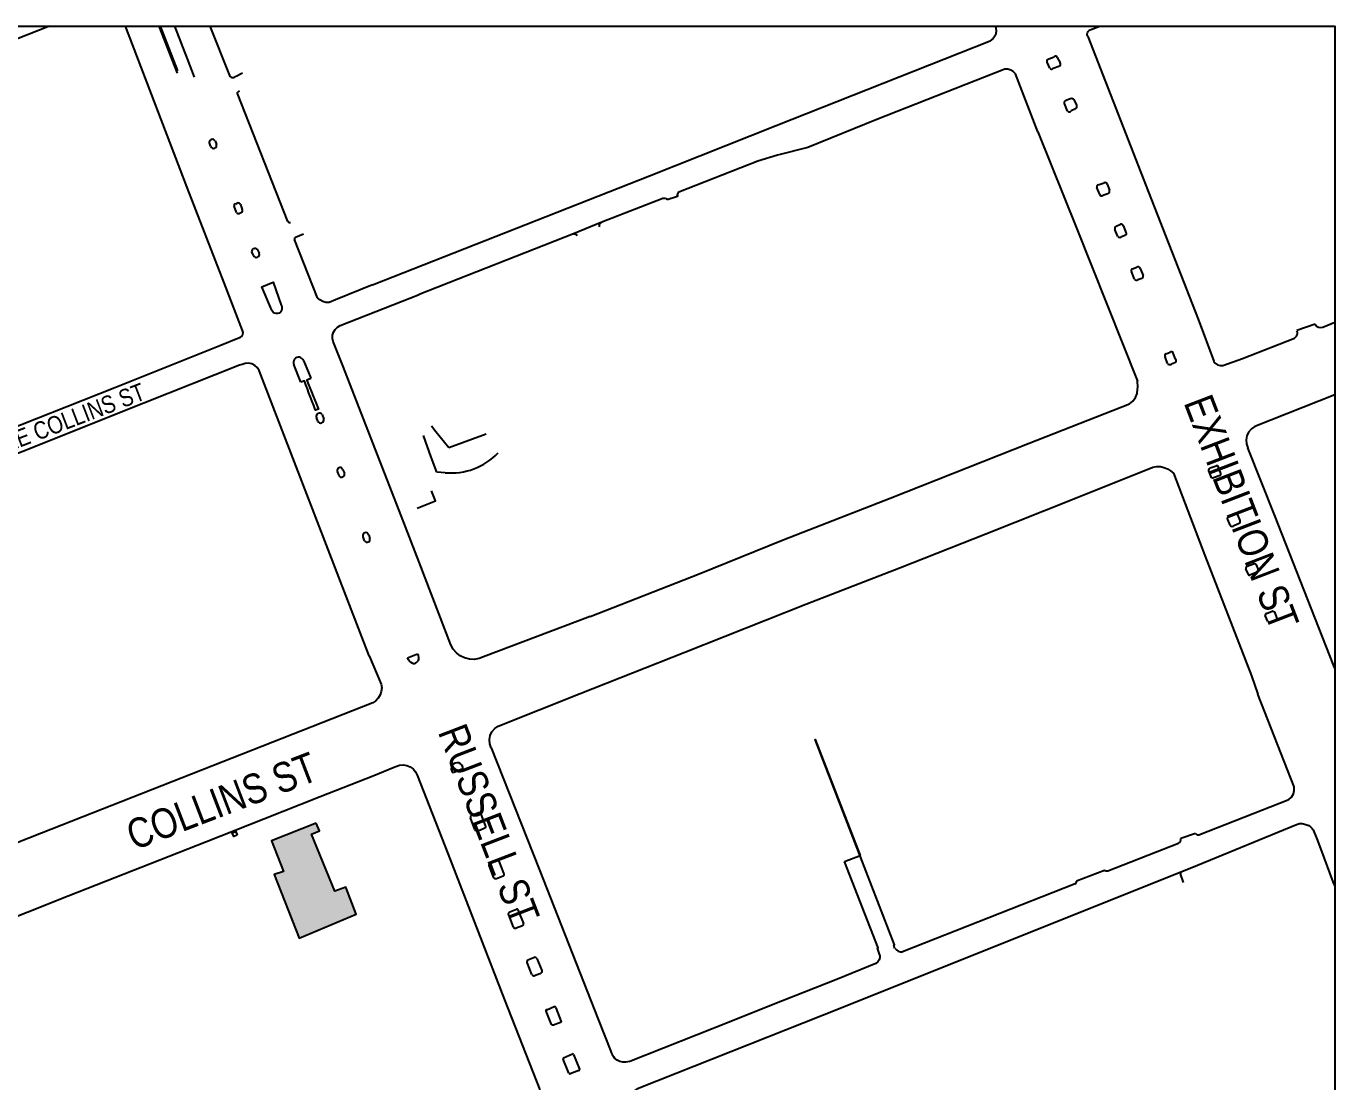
# Model space of a CAD drawing. Header units: millimetres. Extents: x -729344 to 300382, y -40316 to 483387.
# Drawn here: x -491085 to -118099, y 182715 to 483387 of the extents above; entities that cross this region are included whole.
import ezdxf
from ezdxf.enums import TextEntityAlignment as Align

# ---------------------------------------------------------------- set-up
doc = ezdxf.new("R2010")
doc.units = ezdxf.units.MM
doc.layers.add('04-KEYPLAN', color=7, linetype='Continuous')
doc.styles.add('IMS', font='ARIALN.TTF')

# ---------------------------------------------------------------- blocks, each defined once
blk = doc.blocks.new('A$C005F7801')
h = blk.add_hatch(color=10)
h.dxf.hatch_style = 1
h.paths.add_polyline_path([(320915, 292642), (308140, 287607), (311609, 278922), (308964, 278039), (316093, 259949), (332347, 266723), (329326, 274471), (326237, 273256), (319550, 289519), (321901, 290456)])
blk.add_line((605660, 434759, 18560), (600434, 432952, 18479))
blk.add_lwpolyline([(0, 519662), (611245, 519662), (611245, 0), (0, 0)], close=True)
for points, elevation in [([(423940, 471119), (420980, 470239)], 14960), ([(571580, 289719), (567340, 288279)], 12240), ([(471530, 281779), (475921, 283462)], 10900), ([(545580, 279199), (537660, 276119)], 11600)]:
    blk.add_lwpolyline(points, dxfattribs=dict(elevation=elevation))
at = {"color": 10, "elevation": 10940}
blk.add_lwpolyline([(320915, 292642), (308140, 287607), (311609, 278922), (308964, 278039), (316093, 259949), (332347, 266723), (329326, 274471), (326237, 273256), (319550, 289519), (321901, 290456)], close=True, dxfattribs=at)
for points in [[(244896, 519662, 5661), (197780, 501199, 4160), (174580, 492079, 3600), (151420, 482919, 2880), (127580, 473439, 2240), (125740, 472679, 2240)], [(299900, 432959, 11640), (294660, 446559, 10840), (284140, 473679, 9160), (266526, 519662, 6886)], [(290622, 519662, 7489), (296230, 505629, 8150)], [(514660, 519199, 18080), (514759, 518120, 18039), (514492, 517069, 18002), (513889, 516168, 17975), (513020, 515519, 17960)], [(514480, 519662, 18066), (514660, 519199, 18080)], [(541540, 518599, 18720), (544270, 519662, 18782)], [(451980, 491399, 15720), (513020, 515519, 17920)], [(540830, 516679, 18700), (558130, 472379, 18400), (572330, 436179, 18050), (576730, 424279, 18050)], [(517180, 507439, 18080), (480700, 493039, 16840), (461060, 485119, 16080), (452420, 482879, 15800), (446820, 481199, 15640), (424300, 472399, 15000)], [(520220, 506119, 18040), (519606, 506721, 18094), (518864, 507157, 18120), (518039, 507401, 18115), (517180, 507439, 18080)], [(296230, 505629, 8150), (296419, 505366, 8144), (296682, 505176, 8144), (296991, 505077, 8150), (297315, 505080, 8163), (297621, 505184, 8180), (297880, 505379, 8200)], [(297880, 505379, 8200), (299880, 506379, 8300)], [(526580, 489599, 18040), (520220, 506119, 18040)], [(298480, 500479, 8350), (298530, 500729, 8321), (298656, 500951, 8302), (298846, 501124, 8295), (299080, 501229, 8300)], [(312830, 464079, 10500), (298480, 500479, 8350)], [(415940, 476999, 14560), (451980, 491399, 15720)], [(526580, 489579, 18000), (537680, 461929, 17950)], [(336980, 445959, 12360), (415940, 476999, 14520)], [(544230, 471679, 18650), (543430, 473729, 18650)], [(419740, 470559, 14840), (402300, 463799, 14320)], [(420980, 470239, 14880), (420721, 470459, 14886), (420409, 470592, 14881), (420071, 470626, 14865), (419740, 470559, 14840)], [(424300, 472399, 15000), (424105, 472251, 14983), (423954, 472059, 14969), (423858, 471833, 14960), (423823, 471591, 14955), (423850, 471347, 14955), (423940, 471119, 14960)], [(402300, 463799, 14320), (394220, 460479, 14080)], [(402300, 463799, 14320), (402064, 463678, 14337), (401862, 463506, 14350), (401706, 463291, 14360), (401604, 463046, 14365), (401561, 462784, 14365), (401580, 462519, 14360)], [(321300, 442319, 11880), (314780, 458879, 10800)], [(315060, 459599, 10800), (317300, 460519, 10840)], [(394220, 460479, 14120), (350300, 443199, 12960)], [(394220, 460479, 14080), (394527, 460510, 14151), (394834, 460449, 14197), (395113, 460300, 14214), (395340, 460079, 14200)], [(537680, 461929, 17950), (554980, 418579, 17650)], [(336980, 445959, 12360), (326380, 441719, 12080), (324580, 440919, 12000)], [(324580, 440919, 12000), (323655, 440953, 11958), (322766, 441210, 11922), (321965, 441675, 11896), (321300, 442319, 11880)], [(327740, 434439, 12440), (350300, 443199, 12920)], [(325780, 429839, 12320), (325582, 430731, 12337), (325610, 431644, 12350), (325861, 432522, 12360), (326320, 433311, 12365), (326960, 433964, 12365), (327740, 434439, 12360)], [(599740, 430839, 18440), (600080, 431052, 18456), (600352, 431348, 18470), (600535, 431705, 18480), (600617, 432098, 18485), (600591, 432499, 18485), (600460, 432879, 18480)], [(607780, 433959, 18560), (611245, 435345, 18622)], [(112020, 356439, 880), (132060, 364359, 2400), (142260, 368519, 3120), (157020, 374359, 4120), (170220, 379679, 5120), (184700, 385399, 5840), (193980, 389159, 6360), (227460, 402479, 8680), (263500, 416759, 10160), (293460, 428719, 11520), (299100, 430999, 11640)], [(359340, 343479, 13760), (350300, 366999, 13320), (345220, 380039, 13160), (328380, 423239, 12400), (325780, 429839, 12320)], [(584940, 424999, 18160), (599740, 430839, 18440)], [(299060, 423079, 11720), (271820, 412319, 10600), (237260, 398559, 9000), (212140, 388839, 7600), (144820, 362119, 3160), (132580, 357199, 2080), (132260, 357119, 2080)], [(299820, 423279, 11760), (299060, 423079, 11760)], [(304620, 421639, 11920), (304112, 422432, 11875), (303413, 423061, 11834), (302571, 423482, 11800), (301647, 423665, 11775), (300707, 423595, 11761), (299820, 423279, 11760)], [(336060, 340359, 13320), (305100, 420399, 11960), (304620, 421639, 11960)], [(579300, 423039, 18120), (584940, 424999, 18160)], [(552700, 412079, 17560), (553666, 412858, 17602), (554403, 413855, 17637), (554865, 415008, 17664), (555020, 416239, 17680)], [(611245, 414626, 18361), (588420, 405599, 17880)], [(398980, 351559, 14320), (430060, 363719, 14880), (454020, 373359, 15640), (484500, 385239, 16080), (524100, 400879, 16840), (552700, 412079, 17480)], [(588420, 405599, 17880), (587451, 404937, 17869), (586686, 404048, 17856), (586175, 402991, 17841), (585954, 401839, 17827), (586038, 400669, 17813), (586420, 399559, 17800)], [(611245, 336797, 14866), (610980, 337479, 14900), (594080, 380529, 16750), (586430, 399529, 17800)], [(396180, 329639, 14120), (425980, 341359, 14640), (460460, 355079, 15320), (487500, 365519, 15880), (511780, 375079, 16360), (536900, 384999, 16640), (559420, 394079, 17320)], [(559420, 394079, 17320), (560462, 394233, 17342), (561516, 394204, 17356), (562549, 393993, 17360), (563530, 393607, 17356), (564429, 393056, 17342), (565220, 392359, 17320)], [(565230, 392329, 17300), (574180, 368879, 16300), (587530, 334629, 14700), (589330, 329379, 14350)], [(398980, 351559, 14600), (368620, 340079, 13960)], [(368620, 340079, 13960), (367329, 339561, 13949), (365960, 339322, 13931), (364570, 339374, 13909), (363222, 339713, 13883), (361974, 340325, 13853), (360880, 341183, 13822), (359989, 342250, 13790), (359340, 343479, 13760)], [(336060, 340359, 13120), (339460, 332239, 13200)], [(339460, 332239, 13200), (339584, 331203, 13225), (339478, 330165, 13225), (339147, 329176, 13201), (338608, 328284, 13153), (337887, 327532, 13085), (337020, 326959, 13000)], [(372780, 320319, 13560), (396180, 329639, 14040)], [(599660, 302999, 13160), (589300, 329399, 14440)], [(337020, 326959, 13000), (242580, 289799, 6320)], [(370780, 314119, 13400), (370377, 315252, 13402), (370281, 316451, 13415), (370498, 317634, 13440), (371013, 318720, 13474), (371791, 319636, 13515), (372780, 320319, 13560)], [(370780, 314129, 13200), (384430, 279529, 11450), (401380, 236529, 9100), (404780, 227879, 8700)], [(485880, 256979, 9750), (485580, 257879, 9900), (485780, 257979, 9850), (463130, 316529, 12950), (475921, 283462, 10900)], [(156940, 235399, 160), (160340, 236559, 160), (167340, 239279, 800), (175220, 242319, 1280), (203820, 253559, 3280), (250220, 271959, 6480), (289620, 287439, 9280), (306020, 293879, 10400), (322020, 300239, 11480), (337340, 306239, 12520), (343300, 308679, 13000), (344700, 309199, 13000)], [(344700, 309199, 13000), (345740, 309287, 13034), (346771, 309125, 13061), (347735, 308722, 13080), (348574, 308101, 13090), (349242, 307298, 13090), (349700, 306359, 13080)], [(349680, 306329, 13250), (358430, 283979, 12300), (374630, 242379, 10150), (384630, 216729, 8650)], [(598100, 299439, 13000), (598879, 300111, 13002), (599427, 300981, 13032), (599695, 301973, 13086), (599660, 302999, 13160)], [(572500, 289319, 12240), (598100, 299439, 13000)], [(572097, 280692, 12071), (600286, 292302, 12740), (601154, 292552, 12740), (601940, 292555, 12740), (602937, 292326, 12740), (603808, 291979, 12734), (604334, 291600, 12702), (604829, 291103, 12664), (605003, 290851, 12621), (605060, 290769, 12607), (606090, 288195, 12406), (607189, 285449, 12191), (610717, 275980, 11225), (611139, 274875, 11110), (611245, 274599, 11081)], [(242580, 289799, 6320), (158860, 256799, 520)], [(566660, 286959, 12120), (566982, 287189, 12135), (567217, 287507, 12154), (567340, 287883, 12177), (567340, 288279, 12200)], [(546540, 279079, 11640), (566660, 286959, 12120)], [(611245, 187465, 3337), (450133, 123754, 1248), (449168, 123372, 1236), (448457, 123292, 1248), (447544, 123433, 1292), (446565, 123861, 1280), (445798, 124384, 1305), (445439, 124668, 1305), (444855, 125296, 1375), (443977, 126943, 1375), (443194, 128987, 1535), (433725, 153717, 3483), (429494, 164783, 4247), (410527, 212497, 8446), (410400, 213194, 8434), (410387, 213964, 8453), (410621, 214874, 8459), (411171, 215899, 8459), (411526, 216338, 8459), (412604, 217117, 8459), (412982, 217311, 8459), (470274, 239970, 9558), (572097, 280692, 12071)], [(481580, 255029, 9700), (480880, 257079, 9850), (481130, 257179, 9900), (471530, 281779, 10900)], [(545580, 279199, 11600), (545811, 279136, 11655), (546052, 279095, 11680), (546296, 279076, 11675), (546540, 279079, 11640)], [(537220, 275359, 11520), (488020, 255999, 10080)], [(481580, 255039, 10000), (481545, 254358, 9970), (481335, 253709, 9960), (480965, 253137, 9970), (480460, 252679, 10000)], [(480460, 252679, 10000), (469500, 248239, 9800), (450700, 240799, 9040), (439100, 236159, 9120), (410340, 224799, 8720)], [(409140, 224559, 8680), (408276, 224573, 8687), (407436, 224772, 8683), (406659, 225146, 8667), (405980, 225679, 8640)], [(410340, 224799, 8720), (409140, 224559, 8680)]]:
    blk.add_polyline3d(points)
at = {"color": 11}
for points in [[(281420, 506319, 7840), (276156, 519662, 7167)], [(281500, 506919, 7840), (276533, 519662, 7223)], [(280487, 519662, 7353), (284140, 510359, 7840)], [(540820, 516679, 18640), (540677, 517041, 18651), (540646, 517429, 18664), (540728, 517809, 18679), (540916, 518149, 18694), (541195, 518420, 18708), (541540, 518599, 18720)], [(284180, 510379, 7750), (286180, 505179, 7850)], [(529280, 509379, 18850), (529223, 509577, 18856), (529223, 509783, 18856), (529281, 509981, 18850), (529390, 510155, 18838), (529544, 510291, 18821), (529730, 510379, 18800)], [(529980, 507729, 18850), (529280, 509379, 18850)], [(529730, 510379, 18800), (531230, 510979, 18800)], [(532580, 508179, 18850), (530980, 507579, 18850)], [(532130, 510779, 18800), (532930, 509229, 18800)], [(534230, 497629, 18650), (534204, 497817, 18644), (534222, 498007, 18644), (534283, 498187, 18650), (534384, 498348, 18662), (534518, 498481, 18679), (534680, 498579, 18700)], [(535080, 495479, 18650), (534230, 497629, 18650)], [(534680, 498579, 18700), (535830, 499029, 18750)], [(535830, 499029, 18750), (536041, 499113, 18771), (536268, 499128, 18788), (536489, 499075, 18800), (536685, 498958, 18807), (536836, 498787, 18807), (536930, 498579, 18800)], [(537330, 496079, 18700), (536130, 495529, 18650)], [(536930, 498579, 18800), (537580, 497179, 18800)], [(537580, 497179, 18750), (537662, 496887, 18759), (537644, 496585, 18753), (537529, 496305, 18732), (537330, 496079, 18700)], [(290900, 485399, 9120), (290460, 486599, 9080)], [(292100, 486999, 9080), (292500, 485999, 9120)], [(543780, 474429, 18650), (545480, 475079, 18650)], [(546380, 474679, 18650), (546980, 472929, 18650)], [(546530, 471929, 18650), (545130, 471429, 18650)], [(298230, 466629, 10150), (297530, 468379, 10050)], [(297980, 469079, 10050), (298430, 469279, 10050)], [(299580, 466529, 10150), (299080, 466329, 10150)], [(299330, 468829, 10050), (299830, 467479, 10150)], [(548880, 462729, 18450), (550130, 463229, 18450)], [(551030, 462729, 18450), (551680, 460879, 18450)], [(549380, 459729, 18450), (548580, 461729, 18450)], [(551380, 460029, 18500), (550230, 459579, 18450)], [(551680, 460879, 18550), (551746, 460722, 18530), (551764, 460552, 18513), (551731, 460384, 18500), (551651, 460233, 18494), (551530, 460111, 18494), (551380, 460029, 18500)], [(302620, 455439, 10960), (302631, 455715, 10955), (302727, 455973, 10947), (302899, 456188, 10935), (303129, 456339, 10923), (303395, 456410, 10909), (303670, 456395, 10897), (303927, 456294, 10887), (304140, 456119, 10880)], [(303020, 454359, 10960), (302620, 455439, 10960)], [(304140, 456119, 10880), (304660, 454999, 10960)], [(554180, 447629, 18400), (553280, 449779, 18450)], [(553580, 450579, 18450), (554780, 451029, 18450)], [(556280, 447829, 18450), (555080, 447379, 18400)], [(555780, 450629, 18450), (556580, 448679, 18450)], [(308220, 438959, 11960), (305460, 445439, 11560), (308700, 446719, 11600), (310940, 440239, 11960)], [(310940, 440239, 11960), (311106, 439842, 11976), (311167, 439415, 11989), (311118, 438987, 11999), (310963, 438585, 12004), (310711, 438235, 12004), (310380, 437959, 12000)], [(310380, 437959, 12000), (309948, 437829, 12005), (309498, 437828, 12005), (309066, 437956, 12000), (308689, 438202, 11990), (308399, 438546, 11977), (308220, 438959, 11960)], [(563530, 423629, 18400), (562880, 425479, 18400)], [(563130, 426379, 18400), (564280, 426829, 18400)], [(565830, 424779, 18400), (565180, 426529, 18400)], [(316580, 418279, 12480), (314580, 423319, 12400)], [(317300, 424399, 12400), (319220, 419839, 12520), (319420, 419279, 12520)], [(565630, 423779, 18400), (564680, 423379, 18400)], [(317980, 417479, 12520), (317540, 418639, 12480), (316580, 418279, 12480)], [(319420, 419279, 12520), (318220, 418879, 12520), (318660, 417799, 12520)], [(318660, 417799, 12520), (319100, 416679, 12560)], [(318420, 416359, 12520), (317980, 417479, 12520)], [(318860, 415159, 12520), (318420, 416359, 12520)], [(319300, 414039, 12560), (318860, 415159, 12520)], [(319100, 416679, 12560), (319580, 415519, 12560)], [(319780, 412799, 12560), (319300, 414039, 12560)], [(319580, 415519, 12560), (320060, 414319, 12560)], [(320060, 414319, 12560), (320540, 413119, 12600)], [(320220, 411599, 12600), (319780, 412799, 12560)], [(320660, 410519, 12600), (320220, 411599, 12600)], [(320540, 413119, 12600), (320980, 411959, 12600)], [(321460, 410799, 12600), (321540, 410599, 12600), (320740, 410279, 12600), (320660, 410519, 12600)], [(320980, 411959, 12600), (321460, 410799, 12600)], [(321380, 407159, 12600), (320980, 408199, 12600)], [(322620, 409039, 12600), (323060, 407759, 12600)], [(327420, 391679, 12920), (326980, 392799, 12880)], [(328540, 393319, 12880), (328940, 392359, 12920)], [(575330, 392979, 17550), (575343, 393222, 17580), (575418, 393455, 17599), (575550, 393662, 17606), (575730, 393829, 17600)], [(575980, 391279, 17500), (575330, 392979, 17550)], [(575730, 393829, 17600), (577430, 394479, 17650)], [(578530, 391679, 17600), (576630, 390979, 17450)], [(577430, 394479, 17650), (577523, 394519, 17644), (577624, 394536, 17644), (577725, 394530, 17650), (577822, 394500, 17662), (577908, 394449, 17679), (577980, 394379, 17700)], [(578730, 392279, 17600), (577980, 394379, 17700)], [(576630, 390979, 17650), (576512, 390946, 17585), (576385, 390949, 17532), (576258, 390988, 17495), (576142, 391061, 17476), (576047, 391161, 17478), (575980, 391279, 17500)], [(580980, 379929, 16950), (582380, 380529, 17050), (582880, 380729, 17050)], [(582880, 380729, 17050), (583001, 380756, 17028), (583126, 380754, 17011), (583248, 380722, 16999), (583360, 380664, 16993), (583455, 380581, 16993), (583530, 380479, 17000)], [(583530, 380479, 17000), (584130, 378829, 17000)], [(580730, 379179, 16950), (580668, 379317, 16943), (580649, 379467, 16943), (580675, 379616, 16949), (580743, 379750, 16962), (580848, 379858, 16979), (580980, 379929, 17000)], [(581380, 377579, 16900), (580730, 379179, 16950)], [(583780, 377879, 16950), (582480, 377379, 16900), (582230, 377279, 16900)], [(584130, 378829, 17000), (584185, 378650, 17008), (584192, 378463, 17009), (584151, 378280, 17003), (584064, 378115, 16991), (583937, 377978, 16973), (583780, 377879, 16950)], [(334700, 373119, 13200), (334260, 374239, 13200)], [(335900, 374679, 13200), (336220, 373759, 13200)], [(586300, 365839, 16360), (588060, 366519, 16360)], [(588700, 366399, 16440), (589380, 364879, 16440)], [(586500, 363679, 16320), (585860, 365119, 16360)], [(589260, 364279, 16360), (587020, 363319, 16360)], [(592140, 350119, 15760), (591420, 351839, 15760)], [(591740, 352359, 15760), (593340, 353079, 15760)], [(593340, 353079, 15840), (593529, 353101, 15862), (593716, 353065, 15877), (593885, 352975, 15883), (594020, 352839, 15880)], [(594020, 352839, 15880), (594740, 350999, 15840)], [(594740, 350999, 15840), (594715, 350830, 15794), (594642, 350671, 15764), (594527, 350537, 15752), (594380, 350439, 15760)], [(594380, 350439, 15760), (592780, 349799, 15760)], [(346980, 339759, 13760), (349780, 340879, 13760)], [(348500, 338159, 13800), (347979, 338401, 13805), (347534, 338765, 13800), (347194, 339227, 13784), (346980, 339759, 13760)], [(349780, 340879, 13640), (350000, 340398, 13700), (350096, 339876, 13748), (350062, 339346, 13782), (349900, 338839, 13800)], [(362730, 308129, 13550), (359930, 307029, 13550)], [(365280, 294979, 12950), (366980, 295629, 12950)], [(366980, 295629, 12950), (367151, 295688, 12943), (367332, 295692, 12942), (367506, 295641, 12949), (367656, 295540, 12961), (367767, 295398, 12979), (367830, 295229, 13000)], [(367830, 295229, 13000), (369080, 291979, 12850)], [(366180, 290879, 12850), (364880, 294179, 12950)], [(368830, 291129, 12850), (367280, 290429, 12850)], [(369080, 291979, 12900), (369161, 291830, 12879), (369192, 291662, 12860), (369170, 291492, 12848), (369097, 291337, 12841), (368979, 291212, 12842), (368830, 291129, 12850)], [(370180, 280579, 12150), (370208, 280770, 12180), (370268, 280954, 12198), (370360, 281125, 12205), (370480, 281279, 12200)], [(371580, 277079, 11950), (370180, 280579, 12150)], [(370480, 281279, 12200), (372580, 282129, 12150)], [(372580, 282129, 12150), (372694, 282100, 12188), (372805, 282045, 12201), (372903, 281969, 12188), (372980, 281879, 12150)], [(372980, 281879, 12150), (374330, 278379, 11900)], [(372280, 276779, 12000), (372075, 276759, 12010), (371875, 276807, 12004), (371703, 276918, 11983), (371580, 277079, 11950)], [(374180, 277529, 12000), (372280, 276779, 12000)], [(374330, 278379, 11900), (374408, 278240, 11919), (374445, 278084, 11936), (374439, 277923, 11948), (374390, 277770, 11954), (374301, 277635, 11955), (374180, 277529, 11950)], [(375780, 266529, 11350), (375745, 266691, 11372), (375750, 266858, 11390), (375794, 267018, 11402), (375876, 267164, 11408), (375990, 267287, 11407), (376130, 267379, 11400)], [(377130, 263079, 11200), (375780, 266529, 11350)], [(376130, 267379, 11400), (378030, 268129, 11450)], [(378430, 267979, 11450), (380030, 264079, 11250)], [(379680, 263379, 11200), (377930, 262729, 11200)], [(381080, 252979, 10800), (381079, 253178, 10810), (381113, 253374, 10804), (381181, 253560, 10784), (381280, 253729, 10750)], [(381280, 253729, 10750), (383180, 254479, 10700)], [(383780, 254129, 10700), (385230, 250679, 10450)], [(382380, 249529, 10500), (381080, 252979, 10800)], [(385230, 250679, 10450), (385220, 250396, 10478), (385115, 250132, 10497), (384928, 249918, 10505), (384680, 249779, 10500)], [(384680, 249779, 10500), (383130, 249129, 10500)], [(387980, 235279, 9650), (386430, 239129, 9900)], [(386630, 239529, 9900), (388780, 240429, 9900)], [(389230, 240079, 9900), (390680, 236379, 9700)], [(388580, 235079, 9600), (388417, 235083, 9592), (388257, 235119, 9597), (388109, 235186, 9617), (387980, 235279, 9650)], [(390530, 235879, 9750), (388580, 235079, 9600)], [(390680, 236379, 9700), (390721, 236289, 9695), (390735, 236190, 9696), (390721, 236092, 9703), (390679, 236003, 9715), (390613, 235930, 9731), (390530, 235879, 9750)], [(392930, 221429, 8800), (391280, 225429, 8800)], [(391380, 225829, 8800), (393980, 226979, 8850)], [(394280, 226779, 9000), (395980, 222579, 8850)], [(395730, 222229, 8850), (393330, 221279, 8800)]]:
    blk.add_polyline3d(points, dxfattribs=at)
at = {"color": 254}
for points in [[(355300, 392679, 15920), (355300, 392679, 15920), (353700, 396879, 15920), (351500, 403079, 15920)], [(355300, 392679, 15920), (353700, 396879, 15920), (351500, 403079, 15920)], [(353820, 405799, 15880), (355010, 404238, 15913), (356227, 402697, 15951), (357470, 401177, 15993), (358740, 399679, 16040)], [(358740, 399679, 16040), (369340, 403599, 16040)], [(357700, 392479, 15920), (355300, 392679, 15920)], [(349740, 382359, 14040), (354900, 384439, 14040), (353820, 387319, 14040)], [(568151, 275744, 11744), (567220, 278199, 12040)]]:
    blk.add_polyline3d(points, dxfattribs=at)
blk.add_polyline3d([(298420, 289279, 9880), (297420, 288839, 9880), (296980, 289879, 9880), (297980, 290319, 9880)], close=True, dxfattribs=at)
at = {"color": 11}
for centre, radius, start, end in [((531622, 510622, 18800), 531, 17.21817, 137.72435), ((530545, 508090, 18850), 670, 212.52394, 310.41437), ((532415, 508817, 18850), 659, 284.459, 38.67359), ((535587, 495869, 18650), 640, 217.55032, 327.9023), ((291333, 486579, 9080), 874, 28.74849, 178.66581), ((291690, 485724, 9120), 855, 202.30434, 18.80796), ((545755, 474485, 18650), 654, 17.22681, 114.84923), ((544801, 471992, 18650), 652, 208.68319, 300.2694), ((546366, 472604, 18650), 695, 283.64589, 27.89735), ((298031, 468551, 10050), 531, 95.61029, 198.92143), ((298855, 467046, 10150), 751, 213.69201, 287.42828), ((298705, 468704, 10050), 637, 11.31017, 115.55934), ((299365, 467093, 10150), 604, 290.79291, 39.71992), ((549264, 462069, 18450), 764, 120.22398, 206.37884), ((550265, 462414, 18450), 827, 22.4335, 99.45533), ((549921, 460311, 18450), 794, 227.08483, 292.89871), ((303839, 454680, 10960), 880, 201.37705, 21.2591), ((553709, 450075, 18450), 521, 104.33003, 214.55174), ((554805, 448134, 18400), 804, 218.93673, 290.01585), ((555130, 450454, 18450), 673, 15.06617, 121.33103), ((556082, 448377, 18450), 582, 289.84483, 31.26923), ((315922, 423904, 12400), 1464, 19.771, 203.54102), ((563494, 425793, 18400), 690, 121.89796, 207.05383), ((564630, 426379, 18400), 570, 15.25724, 127.87379), ((564281, 424314, 18400), 1017, 222.37333, 293.09764), ((565382, 424349, 18400), 621, 293.47245, 43.90633), ((321833, 408554, 12600), 924, 31.67637, 202.56581), ((322193, 407534, 12600), 896, 204.74629, 14.56088), ((327737, 393128, 12880), 825, 13.35842, 203.51152), ((328176, 392028, 12920), 833, 204.77138, 23.43342), ((578371, 392065, 17600), 417, 292.2987, 30.82941), ((581927, 377777, 16900), 582, 199.84714, 301.27188), ((335051, 374565, 13200), 856, 7.67333, 202.36305), ((335423, 373526, 13200), 830, 209.38151, 16.28523), ((586551, 365191, 16360), 695, 111.21472, 185.93275), ((588290, 365979, 16440), 587, 45.69115, 113.07019), ((586876, 363667, 16360), 377, 178.21638, 292.39525), ((588620, 364719, 16360), 777, 325.49264, 11.88834), ((591782, 351975, 15760), 387, 96.26643, 200.52719), ((592740, 350519, 15760), 721, 213.69222, 273.17821), ((348678, 339573, 13800), 1425, 262.81122, 329.00201), ((361074, 308230, 13550), 1659, 356.50389, 226.39198), ((365498, 294370, 12950), 647, 109.7438, 197.12609), ((366862, 290979, 12850), 690, 188.29445, 307.20797), ((378130, 267787, 11450), 356, 32.57262, 106.31241), ((377744, 263393, 11200), 689, 207.07941, 285.66045), ((379405, 263954, 11250), 637, 295.56363, 11.30527), ((383250, 253910, 10700), 573, 22.44119, 97.04774), ((383266, 250287, 10500), 1166, 220.55495, 263.30081), ((386601, 239293, 9900), 237, 83.08869, 223.7777), ((388800, 239992, 9900), 438, 11.52284, 92.72398), ((391730, 225529, 8800), 461, 139.39592, 192.52953), ((393830, 226429, 8800), 570, 37.8735, 74.7504), ((393205, 221554, 8800), 302, 204.43959, 294.44544), ((395785, 222454, 8800), 232, 256.26541, 32.6602)]:
    blk.add_arc(centre, radius, start, end, dxfattribs=at)
for centre, radius, start, end in [((543855, 473954, 18650), 481, 98.97601, 207.89686), ((313423, 464373, 10500), 662, 206.32549, 283.64067), ((315280, 459099, 10800), 546, 113.74999, 203.7492), ((298713, 432300, 11640), 1357, 286.55084, 29.04126), ((607160, 435525, 18560), 1684, 207.05204, 291.59905), ((578870, 425484, 18120), 2482, 209.03527, 279.9692), ((545610, 417204, 17650), 9470, 354.08928, 8.34785), ((572299, 290117, 12240), 822, 208.91559, 284.08713), ((536838, 276087, 11520), 822, 297.64278, 2.22042), ((568234, 278172, 12040), 1015, 138.63808, 178.44274), ((487890, 258472, 10040), 2476, 216.49688, 272.9967), ((415511, 232305, 8700), 11608, 202.41417, 214.80729)]:
    blk.add_arc(centre, radius, start, end)
at = {"color": 254}
blk.add_arc((359355, 411032, 15920), 18627, 264.90052, 316.11156, dxfattribs=at)
at = {"color": 5, "style": 'IMS'}
for s, height, rotation, p in [('LITTLE COLLINS ST', 5000, 21, (247552, 403879, 9511)), ('EXHIBITION ST', 8500, 291, (580675, 379616, 16949)), ('RUSSELL ST', 8500, 291, (366180, 290879, 3620)), ('COLLINS ST', 8500, 21, (295530, 295018, -10600))]:
    blk.add_text(s, height=height, rotation=rotation, dxfattribs=at).set_placement(p, align=Align.CENTER)

msp = doc.modelspace()

# ---------------------------------------------------------------- block references
at = {"layer": '04-KEYPLAN'}
msp.add_blockref('A$C005F7801', (-729344.2, -36275.3), dxfattribs=at)

doc.saveas('drawing.dxf')
